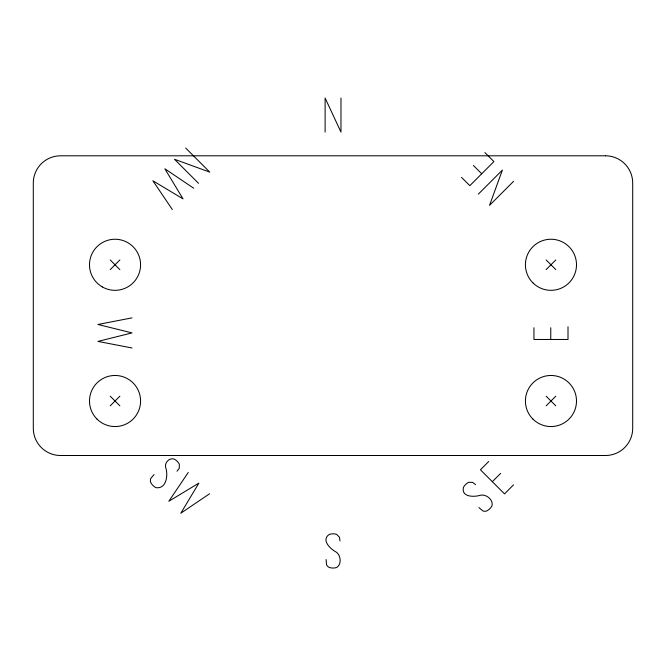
<?xml version="1.0" encoding="UTF-8"?>
<svg xmlns="http://www.w3.org/2000/svg" width="666" height="666" viewBox="0 0 666 666"><rect width="100%" height="100%" fill="white"/><g stroke="black" fill="none" stroke-linecap="round" stroke-linejoin="round"><path stroke-width="1" d="M188.237 472.494L168.839 501.257L198.868 483.125L180.811 513.228L209.54 493.789M110.223 269.605L119.855 259.965M110.223 405.827L119.855 396.195M154.071 474.575L150.782 478.454A5.461 5.461 0 0 0 150.766 482.559A12.562 12.562 0 0 0 155.869 487.662C166.791 489.31 168.34 474.442 165.551 467.016C164.702 462.354 169.564 457.459 174.226 459.099A12.562 12.562 0 0 1 179.329 464.202L179.279 468.315L177.006 471.203M478.313 194.156L502.389 170.071L489.527 205.378L513.611 181.294M546.145 269.605L555.777 259.965M488.736 461.496L480.436 469.796L504.512 493.881L513.519 484.873M546.145 405.827L555.777 396.195M492.324 481.685L500.624 473.384M132.026 317.865L97.969 324.484L132.026 332.9L97.969 341.408L132.026 347.985M193.673 188.22L164.868 168.789L183.025 198.868L152.88 180.777L172.344 209.549M484.898 152.581L493.906 161.588L469.83 185.672L461.521 177.372M473.409 165.476L481.718 173.784M546.145 259.965L555.777 269.605M546.145 396.195L555.777 405.827M185.681 148.043L209.765 172.128L174.467 159.266L198.543 183.341M475.541 484.64L472.644 482.367L468.539 482.317A12.562 12.562 0 0 0 463.428 487.42C461.188 497.46 474.525 497.127 480.611 495.204C486.23 493.989 493.548 499.866 491.999 505.777A12.562 12.562 0 0 1 486.896 510.88A5.461 5.461 0 0 1 482.783 510.864L478.904 507.575M110.223 259.965L119.855 269.605M110.223 396.195L119.855 405.827M568.006 326.731L568.006 339.469L533.949 339.469L533.949 327.73M550.765 327.73L550.765 339.469M340.975 98.044L340.975 132.101L325.116 98.044L325.116 132.101M339.951 540.934L339.51 537.271L336.638 534.34A12.562 12.562 0 0 0 329.42 534.34C320.729 539.851 330.394 549.05 336.064 551.989C340.9 555.094 341.908 564.427 336.638 567.515A12.562 12.562 0 0 1 329.42 567.515A5.461 5.461 0 0 1 326.523 564.602L326.107 559.532M605.452 155.802L60.548 155.802A27.248 27.248 0 0 0 33.3 183.05L33.3 428.255A27.248 27.248 0 0 0 60.548 455.502L605.452 455.502A27.248 27.248 0 0 0 632.7 428.255L632.7 183.05A27.248 27.248 0 0 0 605.452 155.802M532.9 282.85A25.541 25.541 0 0 0 575.632 271.395A25.541 25.541 0 0 0 544.355 240.11A25.541 25.541 0 0 0 532.9 282.85M102.264 286.904A25.541 25.541 0 0 0 140.576 264.785A25.541 25.541 0 0 0 102.264 242.665A25.541 25.541 0 0 0 102.264 286.904M96.978 419.072A25.541 25.541 0 0 0 139.71 407.625A25.541 25.541 0 0 0 108.425 376.34A25.541 25.541 0 0 0 96.978 419.072M532.9 419.072A25.541 25.541 0 0 0 575.632 407.625A25.541 25.541 0 0 0 544.355 376.34A25.541 25.541 0 0 0 532.9 419.072"/></g></svg>
